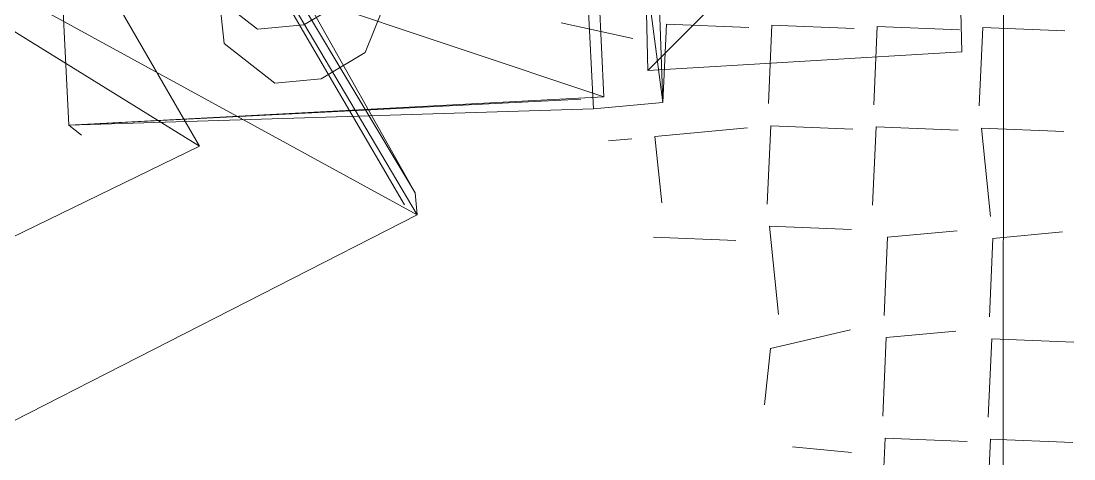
# Paper-space layout '01 Roof Support Layout' of a CAD drawing. Header units: millimetres. Extents: x 5 to 415, y 7 to 290.
# Drawn here: x 112.445 to 116.531, y 114.471 to 116.169 of the extents above; entities that cross this region are included whole.
import ezdxf

# ---------------------------------------------------------------- set-up
doc = ezdxf.new("R2010")
doc.units = ezdxf.units.MM
doc.layers.add('GA_REFERENCE', color=253, linetype='Continuous')

# ---------------------------------------------------------------- blocks, each defined once
blk = doc.blocks.new('SHEET_01_ROOF')
at = {"layer": 'GA_REFERENCE', "lineweight": 5}
for p, q in [((116.2556, 113.6444), (116.2654, 124.8816)), ((114.4982, 119.1831), (114.9359, 115.8535)), ((114.4982, 119.1831), (114.9359, 115.8535)), ((114.6662, 115.8281), (114.4982, 119.1831)), ((114.9359, 115.8535), (114.8174, 119.17)), ((112.3307, 118.2007), (113.9331, 115.4564)), ((113.9825, 115.4178), (112.3307, 118.2007)), ((113.9736, 115.5034), (112.3801, 118.1621)), ((113.9736, 115.5034), (112.47, 118.1706)), ((112.47, 118.1706), (113.9736, 115.5034)), ((113.9736, 115.5034), (112.47, 118.1706)), ((113.1376, 115.6838), (112.1411, 117.4049)), ((113.1376, 115.6838), (112.1411, 117.4049)), ((113.1376, 115.6838), (112.1411, 117.4049)), ((110.6126, 117.2607), (113.9825, 115.4178)), ((110.6126, 117.2607), (113.9825, 115.4178)), ((116.0699, 117.1706), (114.8776, 115.9777)), ((116.0699, 117.1706), (114.8776, 115.9777)), ((116.0958, 116.0494), (116.0699, 117.1706)), ((114.8776, 115.9777), (114.8515, 117.0988)), ((114.8776, 115.9777), (114.8515, 117.0988)), ((111.1967, 116.8836), (113.1376, 115.6838)), ((111.1967, 116.8836), (113.1376, 115.6838)), ((114.7067, 115.8751), (114.6669, 116.6925)), ((112.5899, 116.5829), (114.7067, 115.8751)), ((112.5899, 116.5829), (114.7067, 115.8751)), ((112.6297, 115.7655), (112.5899, 116.5829)), ((113.1651, 116.2914), (113.3628, 116.1372)), ((113.1651, 116.2914), (113.3628, 116.1372)), ((113.2145, 116.2529), (113.2324, 116.0817)), ((113.5426, 116.1542), (113.7135, 116.2568)), ((113.5426, 116.1542), (113.7135, 116.2568)), ((113.7807, 116.047), (113.8528, 116.2267)), ((113.3628, 116.1372), (113.5426, 116.1542)), ((113.3628, 116.1372), (113.5426, 116.1542)), ((114.5406, 116.162), (114.8193, 116.1018)), ((114.9497, 116.1573), (114.9359, 115.8535)), ((114.9497, 116.1573), (115.2688, 116.1442)), ((115.3587, 116.1527), (115.345, 115.8489)), ((115.3587, 116.1527), (115.6779, 116.1396)), ((115.7678, 116.1481), (115.754, 115.8443)), ((115.7678, 116.1481), (116.0869, 116.135)), ((116.1768, 116.1435), (116.1631, 115.8397)), ((116.1768, 116.1435), (116.496, 116.1304)), ((113.2324, 116.0817), (113.43, 115.9275)), ((113.6098, 115.9445), (113.7807, 116.047)), ((114.8776, 115.9777), (116.0958, 116.0494)), ((113.43, 115.9275), (113.6098, 115.9445)), ((112.6297, 115.7655), (114.7067, 115.8751)), ((114.7067, 115.8751), (112.6297, 115.7655)), ((112.6297, 115.7655), (114.7067, 115.8751)), ((114.7067, 115.8751), (112.6297, 115.7655)), ((112.6297, 115.7655), (114.6168, 115.8666)), ((114.6168, 115.8666), (112.6297, 115.7655)), ((114.9359, 115.8535), (114.6662, 115.8281)), ((114.9359, 115.8535), (114.6662, 115.8281)), ((112.6297, 115.7655), (114.6662, 115.8281)), ((114.6662, 115.8281), (112.6297, 115.7655)), ((112.6297, 115.7655), (114.6662, 115.8281)), ((114.6662, 115.8281), (112.6297, 115.7655)), ((112.6297, 115.7655), (114.6662, 115.8281)), ((114.6662, 115.8281), (112.6297, 115.7655)), ((112.6791, 115.727), (112.6297, 115.7655)), ((114.9043, 115.7209), (115.264, 115.7549)), ((115.3539, 115.7633), (115.3401, 115.4595)), ((115.3539, 115.7633), (115.673, 115.7502)), ((115.7629, 115.7587), (115.7492, 115.4549)), ((115.7629, 115.7587), (116.0821, 115.7456)), ((116.1721, 115.7541), (116.2077, 115.4117)), ((116.1721, 115.7541), (116.4912, 115.741)), ((114.7245, 115.7039), (114.8144, 115.7124)), ((114.9043, 115.7209), (114.9311, 115.4641)), ((113.1376, 115.6838), (112.1437, 115.2011)), ((112.1437, 115.2011), (113.1376, 115.6838)), ((112.1437, 115.2011), (113.1376, 115.6838)), ((113.9825, 115.4178), (113.9736, 115.5034)), ((113.9825, 115.4178), (113.9736, 115.5034)), ((112.215, 114.5164), (113.9825, 115.4178)), ((113.9825, 115.4178), (112.215, 114.5164)), ((112.215, 114.5164), (113.9825, 115.4178)), ((115.3491, 115.3739), (115.3847, 115.0315)), ((115.3491, 115.3739), (115.6682, 115.3609)), ((114.8995, 115.3315), (115.2186, 115.3184)), ((115.8076, 115.3307), (115.7938, 115.0269)), ((115.8076, 115.3307), (116.0773, 115.3562)), ((116.2166, 115.3261), (116.2029, 115.0223)), ((116.2166, 115.3261), (116.4864, 115.3516)), ((115.3531, 114.8989), (115.6634, 114.9714)), ((115.8027, 114.9414), (116.0725, 114.9668)), ((115.8027, 114.9414), (115.7889, 114.6375)), ((116.2118, 114.9367), (116.198, 114.6329)), ((116.2118, 114.9367), (116.5309, 114.9236)), ((115.3531, 114.8989), (115.3305, 114.6807)), ((115.7979, 114.5519), (115.7841, 114.2481)), ((115.7979, 114.5519), (116.1171, 114.5389)), ((116.207, 114.5474), (116.1932, 114.2435)), ((116.207, 114.5474), (116.5261, 114.5343)), ((115.4382, 114.518), (115.6675, 114.4964))]:
    blk.add_line(p, q, dxfattribs=at)

psp = doc.layouts.new('01 Roof Support Layout')

# ---------------------------------------------------------------- block references
psp.add_blockref('SHEET_01_ROOF', (0, 0))

doc.saveas('drawing.dxf')
